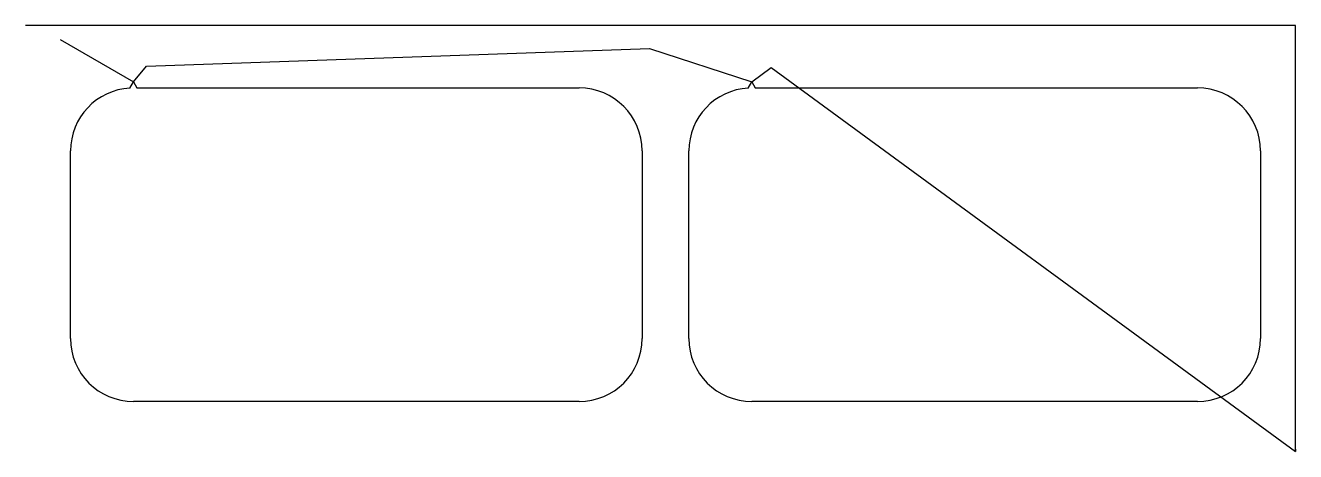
# Model space of a CAD drawing. Header units: metres. Extents: x 0 to 544, y 0 to 183.
import ezdxf

# ---------------------------------------------------------------- set-up
doc = ezdxf.new("R2010")
doc.units = ezdxf.units.M

msp = doc.modelspace()

# ---------------------------------------------------------------- linework, layer by layer
at = {"layer": 'TOOL_0'}
for p, q in [((1.002, 182.724), (0.002, 182.724)), ((544.361, 182.724), (1.002, 182.724)), ((544.361, 1), (544.361, 182.724)), ((14.933, 176.681), (46.285, 158.464)), ((51.967, 165.219), (267.405, 172.861)), ((267.405, 172.861), (311.286, 158.464)), ((46.286, 158.464), (51.967, 165.219)), ((311.287, 158.464), (319.674, 164.673)), ((319.674, 164.673), (544.361, 0)), ((44.822, 155.843), (46.286, 158.464)), ((46.285, 158.464), (47.821, 155.885)), ((309.823, 155.843), (311.287, 158.464)), ((311.286, 158.464), (312.822, 155.885)), ((47.821, 155.885), (237.321, 155.885)), ((312.822, 155.885), (502.322, 155.885)), ((19.321, 48.485), (19.321, 128.885)), ((264.321, 128.885), (264.321, 48.485)), ((284.322, 48.485), (284.322, 128.885)), ((529.322, 128.885), (529.322, 48.485)), ((237.321, 21.485), (46.321, 21.485)), ((502.322, 21.485), (311.322, 21.485)), ((544.361, 0), (544.361, 1)), ((544.361, 1), (544.361, 0)), ((544.361, 0), (544.361, 1))]:
    msp.add_line(p, q, dxfattribs=at)
for centre, start, end in [((46.321, 128.885), 93.18266, 180), ((237.321, 128.885), 0, 90), ((311.322, 128.885), 93.18266, 180), ((502.322, 128.885), 0, 90), ((46.321, 48.485), 180, 270), ((237.321, 48.485), 270, 0), ((311.322, 48.485), 180, 270), ((502.322, 48.485), 270, 0)]:
    msp.add_arc(centre, 27, start, end, dxfattribs=at)

doc.saveas('drawing.dxf')
